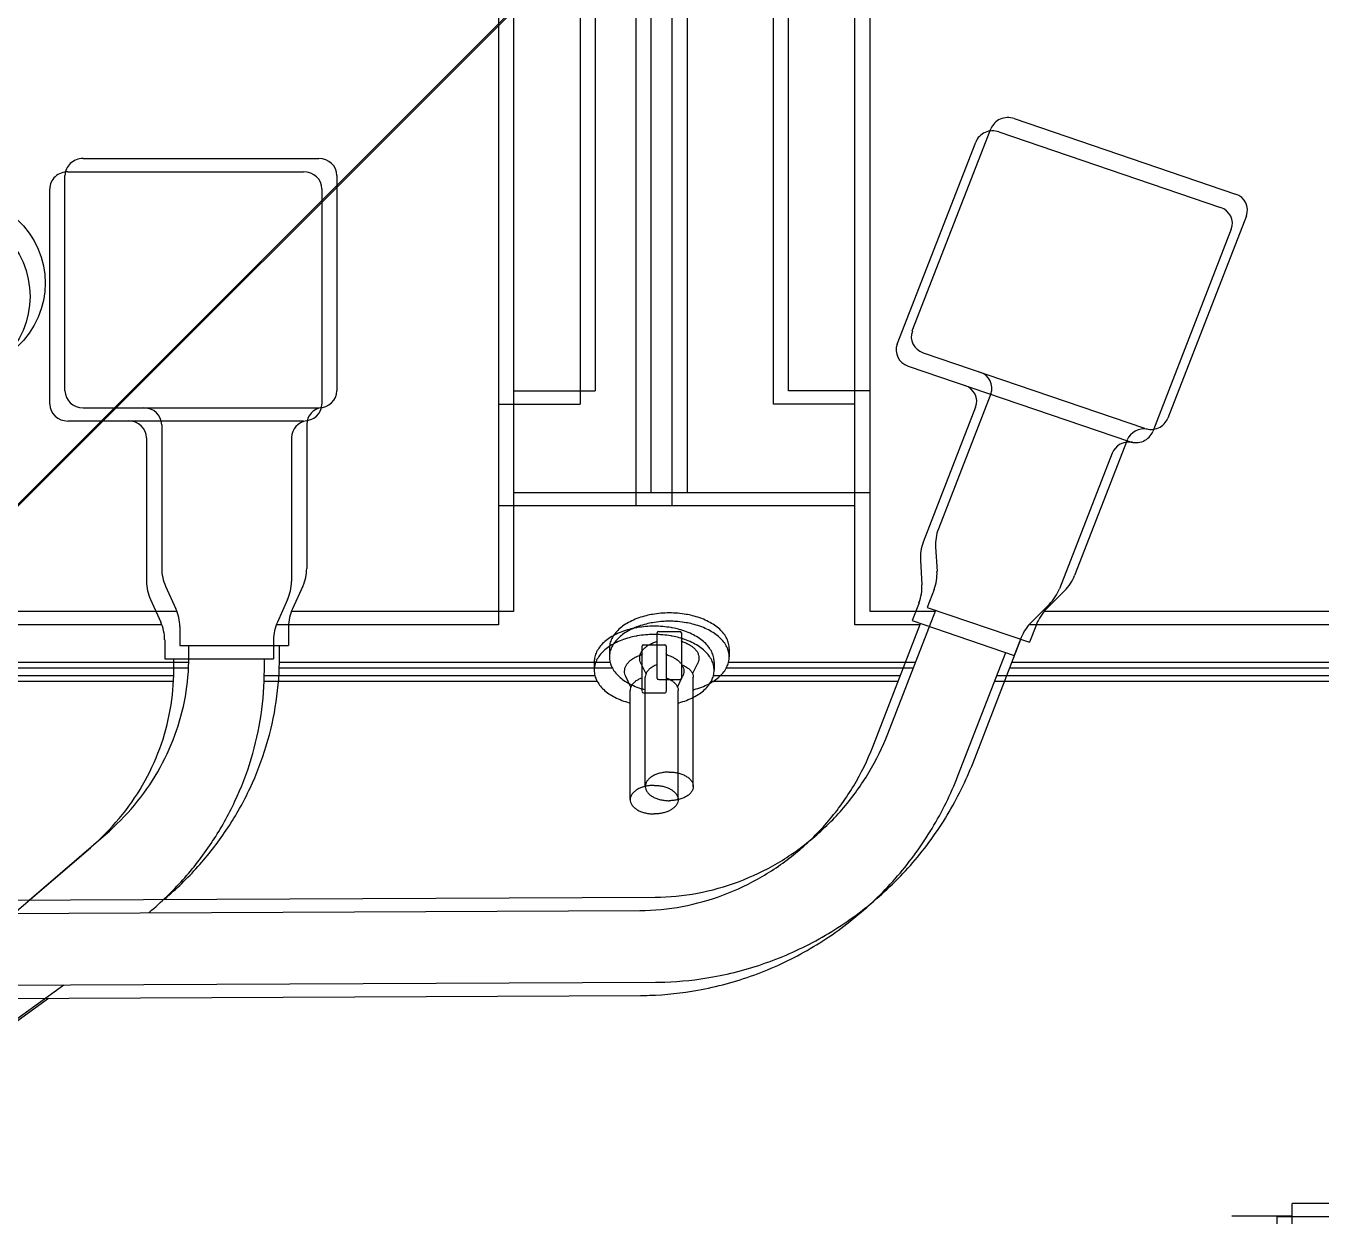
# Model space of a CAD drawing. Header units: inches. Extents: x 4821 to 127877, y 58012 to 433683.
# Drawn here: x 82370.2 to 82661.2, y 384368.1 to 384635.5 of the extents above; entities that cross this region are included whole.
import ezdxf

# ---------------------------------------------------------------- set-up
doc = ezdxf.new("R2010")
doc.units = ezdxf.units.IN
doc.header["$MEASUREMENT"] = 0
for name, color, linetype in [('A-FURN-FIXD', 10, 'Continuous'), ('A-WALL', 53, 'Continuous'), ('Cloums$0$A-COL-HAT', 8, 'Continuous'), ('EMG - ELEC - ID', 26, 'Continuous'), ('NECB-COLUM', 50, 'Continuous')]:
    doc.layers.add(name, color=color, linetype=linetype)

# ---------------------------------------------------------------- blocks, each defined once
blk = doc.blocks.new('COL BASEMT')
at = {"layer": 'Cloums$0$A-COL-HAT'}
h = blk.add_hatch(dxfattribs=at)
h.set_pattern_fill('ANSI31', color=256, scale=500)
h.set_pattern_definition([(45, (1452118.876, 42013.15), (-44.194174, 44.194174), [])])
h.paths.add_polyline_path([(1693546.85, 345625.99), (1693946.85, 345625.99), (1693950.94, 348875.93), (1693546.85, 348875.93)])
h.paths.add_polyline_path([(1688721.85, 335900.88), (1689121.55, 335900.88), (1689121.85, 337327.04), (1693949.19, 337326.96), (1693946.85, 345125.99), (1693546.85, 345125.99), (1693546.85, 337726.97), (1688721.85, 337727.04)])
h.paths.add_polyline_path([(1641271.85, 335200.88), (1640873.67, 335200.88), (1640871.85, 323973.06), (1689121.85, 323973.08), (1689121.4, 335200.88), (1688721.85, 335200.88), (1688721.85, 324373.08), (1641271.85, 324373.06)])
edge = h.paths.add_edge_path()
edge.add_line((1636446.85, 345125.99), (1636046.85, 345125.99))
edge.add_line((1636046.85, 345125.99), (1636049.02, 337698.91))
edge.add_arc((1626263.14, 338211.03), 9799.28, 305.315023, 357.004292, ccw=False)
edge.add_line((1631927.82, 330214.96), (1632171.53, 329896.4))
edge.add_arc((1626336.78, 338141.43), 10100.73, 305.285859, 355.375183)
edge.add_line((1636404.63, 337327), (1640874.01, 337327))
edge.add_line((1640874.01, 337327), (1640873.78, 335900.88))
edge.add_line((1640873.78, 335900.88), (1641271.85, 335900.88))
edge.add_line((1641271.85, 335900.88), (1641271.85, 337725.88))
edge.add_line((1641271.85, 337725.88), (1636446.85, 337725.88))
edge.add_line((1636446.85, 337725.88), (1636446.85, 345125.99))
h.paths.add_polyline_path([(1636046.85, 345625.99), (1636446.85, 345625.99), (1636446.85, 348875.93), (1636048.92, 348875.93)])
blk = doc.blocks.new('A$C0e128a0b')
at = {"layer": 'A-FURN-FIXD'}
for p, q in [((12.64, 2471.77), (12.64, 1963.34)), ((21.73, 2466.97), (21.73, 1957.59)), ((22.74, 2465.36), (22.74, 1957.2)), ((118.15, 2024.76), (118.15, 2007.54)), ((195.03, 2007.54), (118.15, 2007.54)), ((120.37, 2007.54), (120.37, 1996.77)), ((-57.87, 1999.38), (-21.83, 1985.39)), ((-75.22, 1957.99), (-61.76, 1997.45)), ((-33.48, 1941.79), (-20.02, 1981.25)), ((-17.94, 1978.15), (6.19, 1968.78)), ((8.95, 1966.97), (12.14, 1963.78)), ((14.91, 1961.96), (18.09, 1960.72)), ((11.88, 1942.51), (18.09, 1960.72)), ((39.57, 1950.67), (17.58, 1959.21)), ((-37.37, 1939.86), (-73.41, 1953.85)), ((-26.15, 1953.84), (-2.1, 1944.5)), ((1.12, 1943.99), (5.48, 1944.26)), ((8.69, 1943.75), (11.88, 1942.51)), ((34.4, 1935.49), (12.4, 1944.03)), ((12.64, 1943.93), (12.64, 1932.34)), ((21.73, 1940.41), (21.73, 1907.24)), ((22.74, 1940.02), (22.74, 1906.67)), ((12.64, 1932.34), (-207.41, 1932.34)), ((-26.72, 1932.34), (-26.72, 1917.8)), ((-8.55, 1932.34), (-8.55, 1868.81)), ((-26.72, 1917.8), (-168.04, 1917.8)), ((19.25, 1907.24), (20.73, 1907.24)), ((23.75, 1900.71), (21.85, 1901.62)), ((-8.55, 1899.79), (-207.41, 1899.79)), ((43.79, 1900.83), (24.31, 1900.83)), ((16.18, 1894.67), (16.18, 1898.44)), ((16.44, 1898.71), (24.48, 1898.71)), ((24.74, 1894.67), (24.74, 1898.44)), ((-8.55, 1893.33), (-207.41, 1893.33)), ((24.48, 1894.41), (16.44, 1894.41)), ((23.75, 1892.41), (21.85, 1891.5)), ((43.79, 1892.28), (24.31, 1892.28)), ((64.1, 1769.33), (63.54, 1894.03)), ((79.24, 1769.41), (78.68, 1894.1)), ((19.25, 1885.88), (20.73, 1885.88)), ((21.73, 1885.88), (21.73, 1827.11)), ((22.74, 1886.44), (22.74, 1826.96)), ((-168.04, 1883.35), (-26.72, 1883.35)), ((-26.72, 1868.81), (-26.72, 1883.35)), ((-207.41, 1868.81), (12.64, 1868.81)), ((12.64, 1868.81), (12.64, 1829.23)), ((-65.08, 1837.34), (-26.72, 1837.34)), ((-68.11, 1792.12), (-68.11, 1834.11)), ((-23.7, 1792.12), (-23.7, 1834.11)), ((-20.75, 1831.96), (4.93, 1831.96)), ((8.11, 1831.26), (12.13, 1829.42)), ((15.31, 1828.73), (18.7, 1828.73)), ((18.7, 1809.35), (18.7, 1828.73)), ((20.69, 1827.11), (18.7, 1827.11)), ((15.31, 1809.35), (18.7, 1809.35)), ((20.69, 1810.96), (18.7, 1810.96)), ((21.73, 1810.96), (21.73, 1315.05)), ((22.74, 1810.78), (22.74, 1314.48)), ((8.11, 1806.81), (12.13, 1808.65)), ((12.64, 1808.84), (12.64, 1329.38)), ((63.93, 1806.54), (63.51, 1807.02)), ((-20.67, 1806.12), (4.93, 1806.12)), ((64.04, 1782.51), (52.35, 1796.11)), ((-26.72, 1788.89), (-65.08, 1788.89)), ((117.99, 1734.83), (79.15, 1788.67))]:
    blk.add_line(p, q, dxfattribs=at)
for centre, major_axis, start_param, end_param in [((-58.91, 1996.35), (0, 3.23), -0.349066, 1.22173), ((-22.86, 1982.35), (0, -3.23), 1.22173, 2.792527), ((-16.91, 1981.19), (0, 3.23), 1.389169, 2.792527), ((3.43, 1960.69), (0, 8.61), -0.753958, -0.349066), ((17.67, 1970.06), (0, -8.61), -0.753958, -0.349066), ((-72.37, 1956.89), (0, 3.23), 1.22173, 2.792527), ((-27.19, 1950.8), (0, 3.23), -0.349066, 1.22173), ((0.67, 1952.6), (0, 8.61), 2.792527, 3.197419), ((5.93, 1935.65), (0, -8.61), 2.792527, 3.197419), ((-36.33, 1942.9), (0, 3.23), 2.792527, 4.363323), ((16.44, 1898.44), (0, 0.269), 0, 1.570796), ((24.49, 1898.44), (0, -0.269), 1.570796, 3.141593), ((16.44, 1894.67), (0, -0.269), 4.712389, 6.283185), ((24.49, 1894.67), (0, 0.269), 3.141593, 4.712389), ((-65.08, 1834.11), (0, -3.23), 3.141593, 4.712389), ((-26.72, 1834.11), (0, 3.23), -1.570796, 0), ((-20.75, 1835.19), (0, 3.23), 1.738235, 3.141593), ((4.93, 1823.34), (0, 8.61), -0.404892, 0), ((15.31, 1837.34), (0, 8.61), 2.736701, 3.141593), ((15.31, 1800.73), (0, -8.61), 3.141593, 3.546484), ((-20.67, 1802.89), (0, 3.23), 0, 1.570796), ((4.93, 1814.73), (0, -8.61), 0, 0.404892), ((-65.08, 1792.12), (0, 3.23), 1.570796, 3.141593), ((-26.72, 1792.12), (0, -3.23), 0, 1.570796), ((-45.9, 1768.14), (0, 17.23), 3.926991, 10.210176)]:
    blk.add_ellipse(centre, major_axis=major_axis, ratio=0.9375, start_param=start_param, end_param=end_param, dxfattribs=at)
for points, knots in [([(78.65, 1895.74), (78.56, 1898.62), (77.89, 1904.96), (75.3, 1914.49), (70.88, 1924), (64.89, 1932.66), (57.54, 1940.19), (49.04, 1946.35), (42.8, 1949.42), (39.57, 1950.67)], [0, 0, 0, 0, 8.027815, 17.698798, 27.509205, 37.455089, 47.516271, 57.660407, 67.846921, 67.846921, 67.846921, 67.846921]), ([(63.54, 1894.03), (63.53, 1896.55), (63.04, 1901.64), (60.96, 1909.02), (57.63, 1915.98), (53.16, 1922.3), (47.69, 1927.8), (41.4, 1932.31), (36.78, 1934.56), (34.4, 1935.49)], [0, 0, 0, 0, 7.034449, 14.14784, 21.362568, 28.683848, 36.102189, 43.594413, 51.127122, 51.127122, 51.127122, 51.127122]), ([(19.25, 1907.24), (18.94, 1907.24), (18.32, 1907.16), (17.42, 1906.83), (16.56, 1906.29), (15.76, 1905.55), (15.04, 1904.63), (14.4, 1903.54), (13.86, 1902.32), (13.45, 1901.06), (13.25, 1900.2), (13.17, 1899.79)], [0, 0, 0, 0, 0.904032, 1.834111, 2.812235, 3.853811, 4.966974, 6.153135, 7.408055, 8.722997, 9.874832, 9.874832, 9.874832, 9.874832]), ([(20.73, 1907.24), (20.43, 1907.24), (19.81, 1907.16), (18.91, 1906.83), (18.05, 1906.29), (17.25, 1905.55), (16.52, 1904.63), (15.88, 1903.54), (15.34, 1902.32), (14.93, 1901.06), (14.73, 1900.2), (14.66, 1899.79)], [0, 0, 0, 0, 0.904032, 1.834111, 2.812235, 3.853811, 4.966974, 6.153135, 7.408055, 8.722997, 9.874832, 9.874832, 9.874832, 9.874832]), ([(21.73, 1907.11), (21.7, 1907.11), (21.37, 1907.2), (21.03, 1907.24), (20.73, 1907.24)], [0, 0, 0, 0, 0.0943307, 0.9983626, 0.9983626, 0.9983626, 0.9983626]), ([(26.57, 1900.84), (26.56, 1900.89), (26.42, 1901.4), (26.12, 1902.32), (25.58, 1903.54), (24.94, 1904.63), (24.21, 1905.55), (23.41, 1906.29), (22.58, 1906.81), (22, 1907.03), (21.73, 1907.11)], [0, 0, 0, 0, 0.154445, 1.469388, 2.724308, 3.910469, 5.023631, 6.065207, 7.043331, 7.879563, 7.879563, 7.879563, 7.879563]), ([(18.36, 1899.79), (18.44, 1899.96), (18.63, 1900.33), (18.99, 1900.83), (19.41, 1901.26), (19.88, 1901.58), (20.37, 1901.78), (20.87, 1901.86), (21.37, 1901.81), (21.7, 1901.7), (21.85, 1901.62)], [0, 0, 0, 0, 0.537463, 1.159041, 1.740033, 2.282308, 2.793111, 3.285485, 3.776302, 4.28288, 4.28288, 4.28288, 4.28288]), ([(13.17, 1899.79), (13.16, 1899.72), (13.06, 1899.15), (12.92, 1898.07), (12.88, 1897.07), (12.88, 1896.56)], [0, 0, 0, 0, 0.211178, 1.60721, 3.02025, 3.02025, 3.02025, 3.02025]), ([(14.66, 1899.79), (14.64, 1899.72), (14.54, 1899.15), (14.43, 1898.3), (14.38, 1897.53), (14.37, 1897.25)], [0, 0, 0, 0, 0.211178, 1.60721, 2.379528, 2.379528, 2.379528, 2.379528]), ([(18.04, 1898.98), (18.12, 1899.22), (18.22, 1899.49), (18.34, 1899.75), (18.36, 1899.79)], [0, 0, 0, 0, 0.6948205, 0.8177623, 0.8177623, 0.8177623, 0.8177623]), ([(22.11, 1898.71), (22.12, 1898.75), (22.21, 1899), (22.37, 1899.37), (22.56, 1899.68), (22.64, 1899.8)], [0, 0, 0, 0, 0.094235, 0.742888, 1.140275, 1.140275, 1.140275, 1.140275]), ([(22.64, 1899.8), (22.68, 1899.86), (22.84, 1900.07), (23.15, 1900.39), (23.59, 1900.69), (23.99, 1900.82), (24.23, 1900.83), (24.31, 1900.83)], [0, 0, 0, 0, 0.205078, 0.758152, 1.267138, 1.744819, 1.978554, 1.978554, 1.978554, 1.978554]), ([(41.24, 1896.56), (41.24, 1896.82), (41.27, 1897.34), (41.39, 1898.1), (41.6, 1898.8), (41.88, 1899.43), (42.23, 1899.97), (42.63, 1900.39), (43.07, 1900.69), (43.47, 1900.82), (43.71, 1900.83), (43.79, 1900.83)], [0, 0, 0, 0, 0.730753, 1.446856, 2.134806, 2.78346, 3.385395, 3.938469, 4.447456, 4.925136, 5.158871, 5.158871, 5.158871, 5.158871]), ([(43.79, 1900.83), (43.87, 1900.83), (44.11, 1900.82), (44.51, 1900.69), (44.95, 1900.39), (45.35, 1899.97), (45.7, 1899.43), (45.98, 1898.8), (46.18, 1898.1), (46.31, 1897.34), (46.34, 1896.82), (46.34, 1896.56)], [0, 0, 0, 0, 0.233735, 0.711416, 1.220402, 1.773477, 2.375412, 3.024065, 3.712015, 4.428118, 5.158871, 5.158871, 5.158871, 5.158871]), ([(18.04, 1898.98), (18.03, 1898.96), (18.01, 1898.9), (17.97, 1898.82), (17.91, 1898.75), (17.85, 1898.71), (17.82, 1898.71)], [0, 0, 0, 0, 0.0690846, 0.1655067, 0.246998, 0.3476593, 0.3476593, 0.3476593, 0.3476593]), ([(12.88, 1896.56), (12.88, 1896.05), (12.92, 1895.04), (13.06, 1893.97), (13.16, 1893.4), (13.17, 1893.33)], [0, 0, 0, 0, 1.41304, 2.809072, 3.02025, 3.02025, 3.02025, 3.02025]), ([(14.37, 1895.86), (14.38, 1895.59), (14.43, 1894.81), (14.54, 1893.97), (14.64, 1893.4), (14.66, 1893.33)], [0, 0, 0, 0, 0.767032, 2.163065, 2.374243, 2.374243, 2.374243, 2.374243]), ([(41.24, 1896.56), (41.24, 1896.3), (41.27, 1895.78), (41.39, 1895.02), (41.6, 1894.32), (41.88, 1893.68), (42.23, 1893.15), (42.63, 1892.73), (43.07, 1892.43), (43.47, 1892.3), (43.71, 1892.28), (43.79, 1892.28)], [0, 0, 0, 0, 0.730753, 1.446856, 2.134806, 2.78346, 3.385395, 3.938469, 4.447456, 4.925136, 5.158871, 5.158871, 5.158871, 5.158871]), ([(43.79, 1892.28), (43.87, 1892.28), (44.11, 1892.3), (44.51, 1892.43), (44.95, 1892.73), (45.35, 1893.15), (45.7, 1893.68), (45.98, 1894.32), (46.18, 1895.02), (46.31, 1895.78), (46.34, 1896.3), (46.34, 1896.56)], [0, 0, 0, 0, 0.233735, 0.711416, 1.220402, 1.773477, 2.375412, 3.024065, 3.712015, 4.428118, 5.158871, 5.158871, 5.158871, 5.158871]), ([(13.17, 1893.33), (13.25, 1892.92), (13.45, 1892.06), (13.86, 1890.8), (14.4, 1889.57), (15.04, 1888.49), (15.76, 1887.57), (16.56, 1886.83), (17.42, 1886.29), (18.32, 1885.95), (18.94, 1885.88), (19.25, 1885.88)], [0, 0, 0, 0, 1.151834, 2.466777, 3.721697, 4.907858, 6.02102, 7.062597, 8.04072, 8.9708, 9.874832, 9.874832, 9.874832, 9.874832]), ([(14.66, 1893.33), (14.73, 1892.92), (14.93, 1892.06), (15.34, 1890.8), (15.88, 1889.57), (16.52, 1888.49), (17.25, 1887.57), (18.05, 1886.83), (18.91, 1886.29), (19.81, 1885.95), (20.43, 1885.88), (20.73, 1885.88)], [0, 0, 0, 0, 1.151834, 2.466777, 3.721697, 4.907858, 6.02102, 7.062597, 8.04072, 8.9708, 9.874832, 9.874832, 9.874832, 9.874832]), ([(17.82, 1894.41), (17.85, 1894.41), (17.91, 1894.37), (17.97, 1894.3), (18.01, 1894.22), (18.03, 1894.16), (18.04, 1894.14)], [0, 0, 0, 0, 0.0987649, 0.1795906, 0.275414, 0.347771, 0.347771, 0.347771, 0.347771]), ([(18.36, 1893.33), (18.34, 1893.37), (18.22, 1893.63), (18.12, 1893.9), (18.04, 1894.14)], [0, 0, 0, 0, 0.1233481, 0.8177742, 0.8177742, 0.8177742, 0.8177742]), ([(21.85, 1891.5), (21.7, 1891.42), (21.37, 1891.31), (20.87, 1891.26), (20.37, 1891.34), (19.88, 1891.54), (19.42, 1891.86), (18.99, 1892.29), (18.63, 1892.79), (18.44, 1893.15), (18.36, 1893.33)], [0, 0, 0, 0, 0.505368, 0.995061, 1.487067, 1.998144, 2.541109, 3.122954, 3.745297, 4.282872, 4.282872, 4.282872, 4.282872]), ([(21.73, 1886.01), (22, 1886.08), (22.58, 1886.31), (23.41, 1886.83), (24.21, 1887.57), (24.94, 1888.49), (25.58, 1889.57), (26.12, 1890.8), (26.42, 1891.72), (26.56, 1892.23), (26.57, 1892.28)], [0, 0, 0, 0, 0.836232, 1.814356, 2.855932, 3.969094, 5.155255, 6.410175, 7.725118, 7.879563, 7.879563, 7.879563, 7.879563]), ([(22.11, 1894.4), (22.12, 1894.37), (22.21, 1894.12), (22.37, 1893.75), (22.56, 1893.44), (22.64, 1893.32)], [0, 0, 0, 0, 0.094235, 0.742888, 1.140275, 1.140275, 1.140275, 1.140275]), ([(22.64, 1893.32), (22.68, 1893.26), (22.84, 1893.05), (23.15, 1892.73), (23.59, 1892.43), (23.99, 1892.3), (24.23, 1892.28), (24.31, 1892.28)], [0, 0, 0, 0, 0.205078, 0.758152, 1.267138, 1.744819, 1.978554, 1.978554, 1.978554, 1.978554]), ([(20.73, 1885.88), (21.03, 1885.88), (21.37, 1885.92), (21.7, 1886), (21.73, 1886.01)], [0, 0, 0, 0, 0.9040319, 0.9983626, 0.9983626, 0.9983626, 0.9983626]), ([(63.51, 1807.02), (61.71, 1809.12), (57.82, 1813.07), (51.28, 1818.06), (44.16, 1822.05), (36.59, 1824.95), (28.72, 1826.72), (23.36, 1827.11), (20.69, 1827.11)], [0, 0, 0, 0, 7.939294, 15.880814, 23.824256, 31.76932, 39.715493, 47.662228, 47.662228, 47.662228, 47.662228]), ([(52.35, 1796.11), (50.75, 1797.98), (47.25, 1801.43), (41.28, 1805.6), (34.74, 1808.67), (27.81, 1810.54), (23.06, 1810.96), (20.69, 1810.96)], [0, 0, 0, 0, 7.041587, 14.0852, 21.130617, 28.177375, 35.224862, 35.224862, 35.224862, 35.224862])]:
    blk.add_open_spline(points, degree=3, knots=knots, dxfattribs=at)
for points in [[(14.37, 1897.25), (14.36, 1897.02), (14.36, 1896.79), (14.36, 1896.56)], [(14.36, 1896.56), (14.36, 1896.33), (14.36, 1896.09), (14.37, 1895.86)], [(78.68, 1894.1), (78.68, 1894.65), (78.67, 1895.19), (78.65, 1895.74)]]:
    blk.add_open_spline(points, degree=3, dxfattribs=at)

msp = doc.modelspace()

# ---------------------------------------------------------------- hatches: boundary and pattern name
at = {"layer": 'A-WALL'}
h = msp.add_hatch(dxfattribs=at)
h.set_pattern_fill('ANSI36', color=3, scale=250)
h.set_pattern_definition([(45, (-1206225.3, -363005.7), (420.9495, 1543.4815), [1984.375, -396.875, 0, -396.875])])
h.paths.add_polyline_path([(86321.51, 396060.39), (78773.72, 396060.36), (78773.72, 379510.37), (86321.51, 379510.37)])
h.paths.add_polyline_path([(35926.89, 396110.37), (28823.73, 396110.37), (28823.73, 387310.43), (35926.89, 387310.43)])
h = msp.add_hatch(dxfattribs=at)
h.set_pattern_fill('ANSI36', color=3, scale=250)
h.set_pattern_definition([(45, (-1206228.7, -363008.7), (420.9495, 1543.4815), [1984.375, -396.875, 0, -396.875])])
h.paths.add_polyline_path([(86318.11, 396057.41), (78770.32, 396057.38), (78770.32, 379507.39), (86318.11, 379507.39)])
h.paths.add_polyline_path([(35923.49, 396107.39), (28820.33, 396107.39), (28820.33, 387307.45), (35923.49, 387307.44)])

# ---------------------------------------------------------------- block references
at = {"layer": 'EMG - ELEC - ID', "xscale": 1.260932877019967, "yscale": 1.260932877019967, "zscale": 1.260932877019967, "rotation": 270.0008681710996}
for p in [(80123.35, 384519.79), (80119.95, 384516.81)]:
    msp.add_blockref('A$C0e128a0b', p, dxfattribs=at)
at = {"layer": 'NECB-COLUM'}
for p in [(-1607623.13, 42184.44), (-1607626.53, 42181.46)]:
    msp.add_blockref('COL BASEMT', p, dxfattribs=at)

doc.saveas('drawing.dxf')
